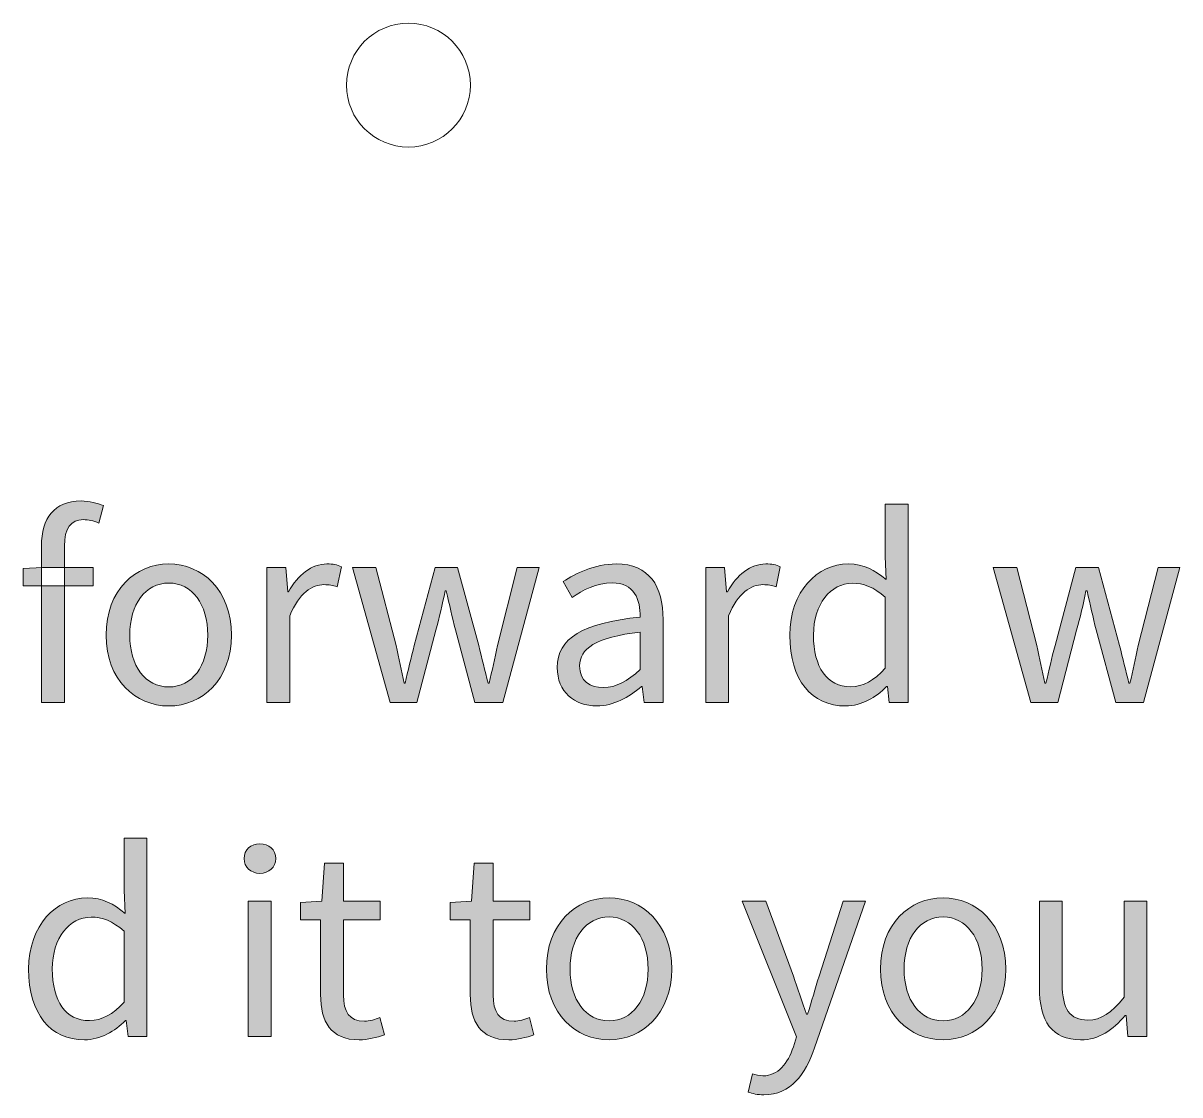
# Model space of a CAD drawing. Header units: millimetres. Extents: x -142 to 140, y -60 to 98.
# Drawn here: x 27.69 to 48.23, y 58.41 to 77.43 of the extents above; entities that cross this region are included whole.
import ezdxf

# ---------------------------------------------------------------- set-up
doc = ezdxf.new("R2010")
doc.units = ezdxf.units.MM
doc.header["$MEASUREMENT"] = 0
doc.layers.add('カット1(R255G0B0)', color=7, linetype='Continuous', lineweight=0)

# ---------------------------------------------------------------- blocks, each defined once
blk = doc.blocks.new('Block_11')
at = {"layer": 'カット1(R255G0B0)', "true_color": 0x000000, "transparency": 33554687}
h = blk.add_hatch(color=18, dxfattribs=at)
h.dxf.hatch_style = 2
edge = h.paths.add_edge_path()
edge.add_spline(control_points=[(28.014, 68.153), (28.014, 68.641), (28.236, 68.951), (28.717, 68.951), (28.863, 68.951), (29.007, 68.914), (29.116, 68.868), (29.116, 68.868), (29.03, 68.558), (29.03, 68.558), (28.939, 68.6), (28.844, 68.62), (28.758, 68.62), (28.531, 68.62), (28.42, 68.462), (28.42, 68.151), (28.42, 68.151), (28.42, 65.371), (28.42, 65.371), (28.42, 65.371), (28.014, 65.371), (28.014, 65.371), (28.014, 65.371), (28.014, 68.153), (28.014, 68.153)], knot_values=[0, 0, 0, 0, 1, 1, 1, 2, 2, 2, 3, 3, 3, 4, 4, 4, 5, 5, 5, 6, 6, 6, 7, 7, 7, 8, 8, 8, 8], degree=3, periodic=0)
edge = h.paths.add_edge_path()
edge.add_spline(control_points=[(27.688, 67.75), (27.688, 67.75), (28.032, 67.773), (28.032, 67.773), (28.032, 67.773), (28.929, 67.773), (28.929, 67.773), (28.929, 67.773), (28.929, 67.442), (28.929, 67.442), (28.929, 67.442), (27.688, 67.442), (27.688, 67.442), (27.688, 67.442), (27.688, 67.75), (27.688, 67.75)], knot_values=[0, 0, 0, 0, 1, 1, 1, 2, 2, 2, 3, 3, 3, 4, 4, 4, 5, 5, 5, 5], degree=3, periodic=0)
h = blk.add_hatch(color=18, dxfattribs=at)
h.dxf.hatch_style = 2
edge = h.paths.add_edge_path()
edge.add_spline(control_points=[(42.998, 65.982), (42.998, 65.982), (42.998, 67.241), (42.998, 67.241), (42.793, 67.424), (42.608, 67.491), (42.412, 67.491), (42.028, 67.491), (41.723, 67.12), (41.723, 66.573), (41.723, 65.997), (41.961, 65.654), (42.382, 65.654), (42.604, 65.654), (42.797, 65.762), (42.998, 65.982)], knot_values=[0, 0, 0, 0, 1, 1, 1, 2, 2, 2, 3, 3, 3, 4, 4, 4, 5, 5, 5, 5], degree=3, periodic=0)
edge = h.paths.add_edge_path()
edge.add_spline(control_points=[(41.303, 66.569), (41.303, 67.349), (41.794, 67.833), (42.342, 67.833), (42.621, 67.833), (42.804, 67.728), (43.015, 67.555), (43.015, 67.555), (42.998, 67.967), (42.998, 67.967), (42.998, 67.967), (42.998, 68.892), (42.998, 68.892), (42.998, 68.892), (43.405, 68.892), (43.405, 68.892), (43.405, 68.892), (43.405, 65.371), (43.405, 65.371), (43.405, 65.371), (43.069, 65.371), (43.069, 65.371), (43.069, 65.371), (43.034, 65.655), (43.034, 65.655), (43.034, 65.655), (43.021, 65.655), (43.021, 65.655), (42.834, 65.468), (42.578, 65.312), (42.292, 65.312), (41.692, 65.312), (41.303, 65.769), (41.303, 66.569)], knot_values=[0, 0, 0, 0, 1, 1, 1, 2, 2, 2, 3, 3, 3, 4, 4, 4, 5, 5, 5, 6, 6, 6, 7, 7, 7, 8, 8, 8, 9, 9, 9, 10, 10, 10, 11, 11, 11, 11], degree=3, periodic=0)
h = blk.add_hatch(color=18, dxfattribs=at)
h.dxf.hatch_style = 2
edge = h.paths.add_edge_path()
edge.add_spline(control_points=[(30.967, 66.569), (30.967, 67.12), (30.687, 67.494), (30.274, 67.494), (29.861, 67.494), (29.581, 67.12), (29.581, 66.569), (29.581, 66.019), (29.861, 65.65), (30.274, 65.65), (30.687, 65.65), (30.967, 66.019), (30.967, 66.569)], knot_values=[0, 0, 0, 0, 1, 1, 1, 2, 2, 2, 3, 3, 3, 4, 4, 4, 4], degree=3, periodic=0)
edge = h.paths.add_edge_path()
edge.add_spline(control_points=[(29.161, 66.569), (29.161, 67.371), (29.685, 67.833), (30.274, 67.833), (30.863, 67.833), (31.387, 67.371), (31.387, 66.569), (31.387, 65.774), (30.863, 65.312), (30.274, 65.312), (29.685, 65.312), (29.161, 65.774), (29.161, 66.569)], knot_values=[0, 0, 0, 0, 1, 1, 1, 2, 2, 2, 3, 3, 3, 4, 4, 4, 4], degree=3, periodic=0)
h = blk.add_hatch(color=18, dxfattribs=at)
h.dxf.hatch_style = 2
edge = h.paths.add_edge_path()
edge.add_spline(control_points=[(32.016, 67.773), (32.016, 67.773), (32.352, 67.773), (32.352, 67.773), (32.352, 67.773), (32.386, 67.336), (32.386, 67.336), (32.386, 67.336), (32.4, 67.336), (32.4, 67.336), (32.567, 67.641), (32.813, 67.833), (33.083, 67.833), (33.189, 67.833), (33.264, 67.819), (33.339, 67.783), (33.339, 67.783), (33.263, 67.427), (33.263, 67.427), (33.181, 67.453), (33.127, 67.466), (33.03, 67.466), (32.827, 67.466), (32.585, 67.32), (32.423, 66.914), (32.423, 66.914), (32.423, 65.371), (32.423, 65.371), (32.423, 65.371), (32.016, 65.371), (32.016, 65.371), (32.016, 65.371), (32.016, 67.773), (32.016, 67.773)], knot_values=[0, 0, 0, 0, 1, 1, 1, 2, 2, 2, 3, 3, 3, 4, 4, 4, 5, 5, 5, 6, 6, 6, 7, 7, 7, 8, 8, 8, 9, 9, 9, 10, 10, 10, 11, 11, 11, 11], degree=3, periodic=0)
h = blk.add_hatch(color=18, dxfattribs=at)
h.dxf.hatch_style = 2
edge = h.paths.add_edge_path()
edge.add_spline(control_points=[(38.647, 65.957), (38.647, 65.957), (38.647, 66.625), (38.647, 66.625), (37.842, 66.528), (37.57, 66.33), (37.57, 66.024), (37.57, 65.751), (37.755, 65.639), (37.991, 65.639), (38.223, 65.639), (38.414, 65.752), (38.647, 65.957)], knot_values=[0, 0, 0, 0, 1, 1, 1, 2, 2, 2, 3, 3, 3, 4, 4, 4, 4], degree=3, periodic=0)
edge = h.paths.add_edge_path()
edge.add_spline(control_points=[(37.172, 65.995), (37.172, 66.518), (37.623, 66.78), (38.647, 66.891), (38.646, 67.2), (38.544, 67.498), (38.151, 67.498), (37.873, 67.498), (37.623, 67.366), (37.435, 67.24), (37.435, 67.24), (37.276, 67.519), (37.276, 67.519), (37.497, 67.664), (37.834, 67.833), (38.219, 67.833), (38.805, 67.833), (39.053, 67.443), (39.053, 66.845), (39.053, 66.845), (39.053, 65.371), (39.053, 65.371), (39.053, 65.371), (38.718, 65.371), (38.718, 65.371), (38.718, 65.371), (38.683, 65.659), (38.683, 65.659), (38.683, 65.659), (38.67, 65.659), (38.67, 65.659), (38.441, 65.468), (38.174, 65.312), (37.876, 65.312), (37.474, 65.312), (37.172, 65.562), (37.172, 65.995)], knot_values=[0, 0, 0, 0, 1, 1, 1, 2, 2, 2, 3, 3, 3, 4, 4, 4, 5, 5, 5, 6, 6, 6, 7, 7, 7, 8, 8, 8, 9, 9, 9, 10, 10, 10, 11, 11, 11, 12, 12, 12, 12], degree=3, periodic=0)
h = blk.add_hatch(color=18, dxfattribs=at)
h.dxf.hatch_style = 2
edge = h.paths.add_edge_path()
edge.add_spline(control_points=[(39.81, 67.773), (39.81, 67.773), (40.145, 67.773), (40.145, 67.773), (40.145, 67.773), (40.18, 67.336), (40.18, 67.336), (40.18, 67.336), (40.193, 67.336), (40.193, 67.336), (40.36, 67.641), (40.606, 67.833), (40.876, 67.833), (40.983, 67.833), (41.057, 67.819), (41.133, 67.783), (41.133, 67.783), (41.057, 67.427), (41.057, 67.427), (40.974, 67.453), (40.92, 67.466), (40.824, 67.466), (40.621, 67.466), (40.378, 67.32), (40.216, 66.914), (40.216, 66.914), (40.216, 65.371), (40.216, 65.371), (40.216, 65.371), (39.81, 65.371), (39.81, 65.371), (39.81, 65.371), (39.81, 67.773), (39.81, 67.773)], knot_values=[0, 0, 0, 0, 1, 1, 1, 2, 2, 2, 3, 3, 3, 4, 4, 4, 5, 5, 5, 6, 6, 6, 7, 7, 7, 8, 8, 8, 9, 9, 9, 10, 10, 10, 11, 11, 11, 11], degree=3, periodic=0)
h = blk.add_hatch(color=18, dxfattribs=at)
h.dxf.hatch_style = 2
edge = h.paths.add_edge_path()
edge.add_spline(control_points=[(33.537, 67.773), (33.537, 67.773), (33.952, 67.773), (33.952, 67.773), (33.952, 67.773), (34.309, 66.386), (34.309, 66.386), (34.361, 66.158), (34.406, 65.942), (34.451, 65.716), (34.451, 65.716), (34.471, 65.716), (34.471, 65.716), (34.523, 65.942), (34.575, 66.161), (34.634, 66.386), (34.634, 66.386), (35.005, 67.773), (35.005, 67.773), (35.005, 67.773), (35.402, 67.773), (35.402, 67.773), (35.402, 67.773), (35.777, 66.386), (35.777, 66.386), (35.836, 66.158), (35.888, 65.942), (35.944, 65.716), (35.944, 65.716), (35.964, 65.716), (35.964, 65.716), (36.016, 65.942), (36.06, 66.158), (36.112, 66.386), (36.112, 66.386), (36.462, 67.773), (36.462, 67.773), (36.462, 67.773), (36.85, 67.773), (36.85, 67.773), (36.85, 67.773), (36.205, 65.371), (36.205, 65.371), (36.205, 65.371), (35.71, 65.371), (35.71, 65.371), (35.71, 65.371), (35.364, 66.662), (35.364, 66.662), (35.306, 66.89), (35.26, 67.11), (35.201, 67.354), (35.201, 67.354), (35.182, 67.354), (35.182, 67.354), (35.13, 67.11), (35.081, 66.883), (35.017, 66.656), (35.017, 66.656), (34.68, 65.371), (34.68, 65.371), (34.68, 65.371), (34.205, 65.371), (34.205, 65.371), (34.205, 65.371), (33.537, 67.773), (33.537, 67.773)], knot_values=[0, 0, 0, 0, 1, 1, 1, 2, 2, 2, 3, 3, 3, 4, 4, 4, 5, 5, 5, 6, 6, 6, 7, 7, 7, 8, 8, 8, 9, 9, 9, 10, 10, 10, 11, 11, 11, 12, 12, 12, 13, 13, 13, 14, 14, 14, 15, 15, 15, 16, 16, 16, 17, 17, 17, 18, 18, 18, 19, 19, 19, 20, 20, 20, 21, 21, 21, 22, 22, 22, 22], degree=3, periodic=0)
h = blk.add_hatch(color=18, dxfattribs=at)
h.dxf.hatch_style = 2
edge = h.paths.add_edge_path()
edge.add_spline(control_points=[(44.916, 67.773), (44.916, 67.773), (45.331, 67.773), (45.331, 67.773), (45.331, 67.773), (45.688, 66.386), (45.688, 66.386), (45.74, 66.158), (45.785, 65.942), (45.83, 65.716), (45.83, 65.716), (45.85, 65.716), (45.85, 65.716), (45.902, 65.942), (45.954, 66.161), (46.013, 66.386), (46.013, 66.386), (46.384, 67.773), (46.384, 67.773), (46.384, 67.773), (46.781, 67.773), (46.781, 67.773), (46.781, 67.773), (47.156, 66.386), (47.156, 66.386), (47.215, 66.158), (47.267, 65.942), (47.323, 65.716), (47.323, 65.716), (47.343, 65.716), (47.343, 65.716), (47.395, 65.942), (47.439, 66.158), (47.491, 66.386), (47.491, 66.386), (47.842, 67.773), (47.842, 67.773), (47.842, 67.773), (48.229, 67.773), (48.229, 67.773), (48.229, 67.773), (47.584, 65.371), (47.584, 65.371), (47.584, 65.371), (47.089, 65.371), (47.089, 65.371), (47.089, 65.371), (46.743, 66.662), (46.743, 66.662), (46.684, 66.89), (46.639, 67.11), (46.58, 67.354), (46.58, 67.354), (46.561, 67.354), (46.561, 67.354), (46.509, 67.11), (46.46, 66.883), (46.396, 66.656), (46.396, 66.656), (46.059, 65.371), (46.059, 65.371), (46.059, 65.371), (45.584, 65.371), (45.584, 65.371), (45.584, 65.371), (44.916, 67.773), (44.916, 67.773)], knot_values=[0, 0, 0, 0, 1, 1, 1, 2, 2, 2, 3, 3, 3, 4, 4, 4, 5, 5, 5, 6, 6, 6, 7, 7, 7, 8, 8, 8, 9, 9, 9, 10, 10, 10, 11, 11, 11, 12, 12, 12, 13, 13, 13, 14, 14, 14, 15, 15, 15, 16, 16, 16, 17, 17, 17, 18, 18, 18, 19, 19, 19, 20, 20, 20, 21, 21, 21, 22, 22, 22, 22], degree=3, periodic=0)
h = blk.add_hatch(color=18, dxfattribs=at)
h.dxf.hatch_style = 2
edge = h.paths.add_edge_path()
edge.add_spline(control_points=[(29.481, 60.055), (29.481, 60.055), (29.481, 61.314), (29.481, 61.314), (29.276, 61.497), (29.091, 61.564), (28.895, 61.564), (28.511, 61.564), (28.205, 61.194), (28.205, 60.646), (28.205, 60.07), (28.444, 59.728), (28.865, 59.728), (29.087, 59.728), (29.279, 59.836), (29.481, 60.055)], knot_values=[0, 0, 0, 0, 1, 1, 1, 2, 2, 2, 3, 3, 3, 4, 4, 4, 5, 5, 5, 5], degree=3, periodic=0)
edge = h.paths.add_edge_path()
edge.add_spline(control_points=[(27.785, 60.643), (27.785, 61.422), (28.277, 61.906), (28.825, 61.906), (29.104, 61.906), (29.287, 61.801), (29.498, 61.628), (29.498, 61.628), (29.481, 62.04), (29.481, 62.04), (29.481, 62.04), (29.481, 62.965), (29.481, 62.965), (29.481, 62.965), (29.887, 62.965), (29.887, 62.965), (29.887, 62.965), (29.887, 59.445), (29.887, 59.445), (29.887, 59.445), (29.551, 59.445), (29.551, 59.445), (29.551, 59.445), (29.517, 59.728), (29.517, 59.728), (29.517, 59.728), (29.504, 59.728), (29.504, 59.728), (29.317, 59.542), (29.061, 59.386), (28.775, 59.386), (28.175, 59.386), (27.785, 59.842), (27.785, 60.643)], knot_values=[0, 0, 0, 0, 1, 1, 1, 2, 2, 2, 3, 3, 3, 4, 4, 4, 5, 5, 5, 6, 6, 6, 7, 7, 7, 8, 8, 8, 9, 9, 9, 10, 10, 10, 11, 11, 11, 11], degree=3, periodic=0)
h = blk.add_hatch(color=18, dxfattribs=at)
h.dxf.hatch_style = 2
edge = h.paths.add_edge_path()
edge.add_spline(control_points=[(31.685, 61.847), (31.685, 61.847), (32.092, 61.847), (32.092, 61.847), (32.092, 61.847), (32.092, 59.445), (32.092, 59.445), (32.092, 59.445), (31.685, 59.445), (31.685, 59.445), (31.685, 59.445), (31.685, 61.847), (31.685, 61.847)], knot_values=[0, 0, 0, 0, 1, 1, 1, 2, 2, 2, 3, 3, 3, 4, 4, 4, 4], degree=3, periodic=0)
edge = h.paths.add_edge_path()
edge.add_spline(control_points=[(31.611, 62.603), (31.611, 62.763), (31.734, 62.866), (31.892, 62.866), (32.05, 62.866), (32.173, 62.763), (32.173, 62.603), (32.173, 62.45), (32.05, 62.341), (31.892, 62.341), (31.734, 62.341), (31.611, 62.45), (31.611, 62.603)], knot_values=[0, 0, 0, 0, 1, 1, 1, 2, 2, 2, 3, 3, 3, 4, 4, 4, 4], degree=3, periodic=0)
h = blk.add_hatch(color=18, dxfattribs=at)
h.dxf.hatch_style = 2
edge = h.paths.add_edge_path()
edge.add_spline(control_points=[(32.971, 60.188), (32.971, 60.188), (32.971, 61.516), (32.971, 61.516), (32.971, 61.516), (32.614, 61.516), (32.614, 61.516), (32.614, 61.516), (32.614, 61.824), (32.614, 61.824), (32.614, 61.824), (32.99, 61.847), (32.99, 61.847), (32.99, 61.847), (33.039, 62.521), (33.039, 62.521), (33.039, 62.521), (33.378, 62.521), (33.378, 62.521), (33.378, 62.521), (33.378, 61.847), (33.378, 61.847), (33.378, 61.847), (34.029, 61.847), (34.029, 61.847), (34.029, 61.847), (34.029, 61.516), (34.029, 61.516), (34.029, 61.516), (33.378, 61.516), (33.378, 61.516), (33.378, 61.516), (33.378, 60.18), (33.378, 60.18), (33.378, 59.887), (33.473, 59.717), (33.749, 59.717), (33.835, 59.717), (33.945, 59.749), (34.023, 59.781), (34.023, 59.781), (34.102, 59.474), (34.102, 59.474), (33.967, 59.429), (33.806, 59.386), (33.656, 59.386), (33.145, 59.386), (32.971, 59.709), (32.971, 60.188)], knot_values=[0, 0, 0, 0, 1, 1, 1, 2, 2, 2, 3, 3, 3, 4, 4, 4, 5, 5, 5, 6, 6, 6, 7, 7, 7, 8, 8, 8, 9, 9, 9, 10, 10, 10, 11, 11, 11, 12, 12, 12, 13, 13, 13, 14, 14, 14, 15, 15, 15, 16, 16, 16, 16], degree=3, periodic=0)
h = blk.add_hatch(color=18, dxfattribs=at)
h.dxf.hatch_style = 2
edge = h.paths.add_edge_path()
edge.add_spline(control_points=[(35.628, 60.188), (35.628, 60.188), (35.628, 61.516), (35.628, 61.516), (35.628, 61.516), (35.271, 61.516), (35.271, 61.516), (35.271, 61.516), (35.271, 61.824), (35.271, 61.824), (35.271, 61.824), (35.647, 61.847), (35.647, 61.847), (35.647, 61.847), (35.696, 62.521), (35.696, 62.521), (35.696, 62.521), (36.035, 62.521), (36.035, 62.521), (36.035, 62.521), (36.035, 61.847), (36.035, 61.847), (36.035, 61.847), (36.686, 61.847), (36.686, 61.847), (36.686, 61.847), (36.686, 61.516), (36.686, 61.516), (36.686, 61.516), (36.035, 61.516), (36.035, 61.516), (36.035, 61.516), (36.035, 60.18), (36.035, 60.18), (36.035, 59.887), (36.13, 59.717), (36.406, 59.717), (36.492, 59.717), (36.602, 59.749), (36.68, 59.781), (36.68, 59.781), (36.759, 59.474), (36.759, 59.474), (36.624, 59.429), (36.463, 59.386), (36.313, 59.386), (35.802, 59.386), (35.628, 59.709), (35.628, 60.188)], knot_values=[0, 0, 0, 0, 1, 1, 1, 2, 2, 2, 3, 3, 3, 4, 4, 4, 5, 5, 5, 6, 6, 6, 7, 7, 7, 8, 8, 8, 9, 9, 9, 10, 10, 10, 11, 11, 11, 12, 12, 12, 13, 13, 13, 14, 14, 14, 15, 15, 15, 16, 16, 16, 16], degree=3, periodic=0)
h = blk.add_hatch(color=18, dxfattribs=at)
h.dxf.hatch_style = 2
edge = h.paths.add_edge_path()
edge.add_spline(control_points=[(38.785, 60.643), (38.785, 61.193), (38.505, 61.568), (38.092, 61.568), (37.679, 61.568), (37.399, 61.193), (37.399, 60.643), (37.399, 60.092), (37.679, 59.724), (38.092, 59.724), (38.505, 59.724), (38.785, 60.092), (38.785, 60.643)], knot_values=[0, 0, 0, 0, 1, 1, 1, 2, 2, 2, 3, 3, 3, 4, 4, 4, 4], degree=3, periodic=0)
edge = h.paths.add_edge_path()
edge.add_spline(control_points=[(36.979, 60.643), (36.979, 61.444), (37.503, 61.906), (38.092, 61.906), (38.681, 61.906), (39.205, 61.444), (39.205, 60.643), (39.205, 59.848), (38.681, 59.386), (38.092, 59.386), (37.503, 59.386), (36.979, 59.848), (36.979, 60.643)], knot_values=[0, 0, 0, 0, 1, 1, 1, 2, 2, 2, 3, 3, 3, 4, 4, 4, 4], degree=3, periodic=0)
h = blk.add_hatch(color=18, dxfattribs=at)
h.dxf.hatch_style = 2
edge = h.paths.add_edge_path()
edge.add_spline(control_points=[(40.561, 58.459), (40.561, 58.459), (40.641, 58.783), (40.641, 58.783), (40.688, 58.767), (40.762, 58.747), (40.824, 58.747), (41.095, 58.747), (41.266, 58.965), (41.366, 59.263), (41.366, 59.263), (41.42, 59.44), (41.42, 59.44), (41.42, 59.44), (40.456, 61.847), (40.456, 61.847), (40.456, 61.847), (40.875, 61.847), (40.875, 61.847), (40.875, 61.847), (41.365, 60.517), (41.365, 60.517), (41.441, 60.308), (41.521, 60.062), (41.6, 59.84), (41.6, 59.84), (41.619, 59.84), (41.619, 59.84), (41.687, 60.059), (41.756, 60.305), (41.821, 60.517), (41.821, 60.517), (42.249, 61.847), (42.249, 61.847), (42.249, 61.847), (42.648, 61.847), (42.648, 61.847), (42.648, 61.847), (41.742, 59.247), (41.742, 59.247), (41.573, 58.77), (41.325, 58.41), (40.843, 58.41), (40.731, 58.41), (40.639, 58.43), (40.561, 58.459)], knot_values=[0, 0, 0, 0, 1, 1, 1, 2, 2, 2, 3, 3, 3, 4, 4, 4, 5, 5, 5, 6, 6, 6, 7, 7, 7, 8, 8, 8, 9, 9, 9, 10, 10, 10, 11, 11, 11, 12, 12, 12, 13, 13, 13, 14, 14, 14, 15, 15, 15, 15], degree=3, periodic=0)
h = blk.add_hatch(color=18, dxfattribs=at)
h.dxf.hatch_style = 2
edge = h.paths.add_edge_path()
edge.add_spline(control_points=[(44.717, 60.643), (44.717, 61.193), (44.437, 61.568), (44.024, 61.568), (43.611, 61.568), (43.331, 61.193), (43.331, 60.643), (43.331, 60.092), (43.611, 59.724), (44.024, 59.724), (44.437, 59.724), (44.717, 60.092), (44.717, 60.643)], knot_values=[0, 0, 0, 0, 1, 1, 1, 2, 2, 2, 3, 3, 3, 4, 4, 4, 4], degree=3, periodic=0)
edge = h.paths.add_edge_path()
edge.add_spline(control_points=[(42.911, 60.643), (42.911, 61.444), (43.435, 61.906), (44.024, 61.906), (44.613, 61.906), (45.137, 61.444), (45.137, 60.643), (45.137, 59.848), (44.613, 59.386), (44.024, 59.386), (43.435, 59.386), (42.911, 59.848), (42.911, 60.643)], knot_values=[0, 0, 0, 0, 1, 1, 1, 2, 2, 2, 3, 3, 3, 4, 4, 4, 4], degree=3, periodic=0)
h = blk.add_hatch(color=18, dxfattribs=at)
h.dxf.hatch_style = 2
edge = h.paths.add_edge_path()
edge.add_spline(control_points=[(45.734, 60.325), (45.734, 60.325), (45.734, 61.847), (45.734, 61.847), (45.734, 61.847), (46.14, 61.847), (46.14, 61.847), (46.14, 61.847), (46.14, 60.377), (46.14, 60.377), (46.14, 59.93), (46.276, 59.738), (46.593, 59.738), (46.839, 59.738), (47.009, 59.86), (47.237, 60.143), (47.237, 60.143), (47.237, 61.847), (47.237, 61.847), (47.237, 61.847), (47.643, 61.847), (47.643, 61.847), (47.643, 61.847), (47.643, 59.445), (47.643, 59.445), (47.643, 59.445), (47.307, 59.445), (47.307, 59.445), (47.307, 59.445), (47.273, 59.821), (47.273, 59.821), (47.273, 59.821), (47.259, 59.821), (47.259, 59.821), (47.037, 59.559), (46.797, 59.386), (46.467, 59.386), (45.961, 59.386), (45.734, 59.712), (45.734, 60.325)], knot_values=[0, 0, 0, 0, 1, 1, 1, 2, 2, 2, 3, 3, 3, 4, 4, 4, 5, 5, 5, 6, 6, 6, 7, 7, 7, 8, 8, 8, 9, 9, 9, 10, 10, 10, 11, 11, 11, 12, 12, 12, 13, 13, 13, 13], degree=3, periodic=0)
at = {"layer": 'カット1(R255G0B0)'}
for points, knots in [([(28.014, 68.153), (28.014, 68.641), (28.236, 68.951), (28.717, 68.951), (28.863, 68.951), (29.007, 68.914), (29.116, 68.868), (29.116, 68.868), (29.03, 68.558), (29.03, 68.558), (28.939, 68.6), (28.844, 68.62), (28.758, 68.62), (28.531, 68.62), (28.42, 68.462), (28.42, 68.151), (28.42, 68.151), (28.42, 65.371), (28.42, 65.371), (28.42, 65.371), (28.014, 65.371), (28.014, 65.371), (28.014, 65.371), (28.014, 68.153), (28.014, 68.153)], [0, 0, 0, 0, 1, 1, 1, 2, 2, 2, 3, 3, 3, 4, 4, 4, 5, 5, 5, 6, 6, 6, 7, 7, 7, 8, 8, 8, 8]), ([(41.303, 66.569), (41.303, 67.349), (41.794, 67.833), (42.342, 67.833), (42.621, 67.833), (42.804, 67.728), (43.015, 67.555), (43.015, 67.555), (42.998, 67.967), (42.998, 67.967), (42.998, 67.967), (42.998, 68.892), (42.998, 68.892), (42.998, 68.892), (43.405, 68.892), (43.405, 68.892), (43.405, 68.892), (43.405, 65.371), (43.405, 65.371), (43.405, 65.371), (43.069, 65.371), (43.069, 65.371), (43.069, 65.371), (43.034, 65.655), (43.034, 65.655), (43.034, 65.655), (43.021, 65.655), (43.021, 65.655), (42.834, 65.468), (42.578, 65.312), (42.292, 65.312), (41.692, 65.312), (41.303, 65.769), (41.303, 66.569)], [0, 0, 0, 0, 1, 1, 1, 2, 2, 2, 3, 3, 3, 4, 4, 4, 5, 5, 5, 6, 6, 6, 7, 7, 7, 8, 8, 8, 9, 9, 9, 10, 10, 10, 11, 11, 11, 11]), ([(29.161, 66.569), (29.161, 67.371), (29.685, 67.833), (30.274, 67.833), (30.863, 67.833), (31.387, 67.371), (31.387, 66.569), (31.387, 65.774), (30.863, 65.312), (30.274, 65.312), (29.685, 65.312), (29.161, 65.774), (29.161, 66.569)], [0, 0, 0, 0, 1, 1, 1, 2, 2, 2, 3, 3, 3, 4, 4, 4, 4]), ([(32.016, 67.773), (32.016, 67.773), (32.352, 67.773), (32.352, 67.773), (32.352, 67.773), (32.386, 67.336), (32.386, 67.336), (32.386, 67.336), (32.4, 67.336), (32.4, 67.336), (32.567, 67.641), (32.813, 67.833), (33.083, 67.833), (33.189, 67.833), (33.264, 67.819), (33.339, 67.783), (33.339, 67.783), (33.263, 67.427), (33.263, 67.427), (33.181, 67.453), (33.127, 67.466), (33.03, 67.466), (32.827, 67.466), (32.585, 67.32), (32.423, 66.914), (32.423, 66.914), (32.423, 65.371), (32.423, 65.371), (32.423, 65.371), (32.016, 65.371), (32.016, 65.371), (32.016, 65.371), (32.016, 67.773), (32.016, 67.773)], [0, 0, 0, 0, 1, 1, 1, 2, 2, 2, 3, 3, 3, 4, 4, 4, 5, 5, 5, 6, 6, 6, 7, 7, 7, 8, 8, 8, 9, 9, 9, 10, 10, 10, 11, 11, 11, 11]), ([(37.172, 65.995), (37.172, 66.518), (37.623, 66.78), (38.647, 66.891), (38.646, 67.2), (38.544, 67.498), (38.151, 67.498), (37.873, 67.498), (37.623, 67.366), (37.435, 67.24), (37.435, 67.24), (37.276, 67.519), (37.276, 67.519), (37.497, 67.664), (37.834, 67.833), (38.219, 67.833), (38.805, 67.833), (39.053, 67.443), (39.053, 66.845), (39.053, 66.845), (39.053, 65.371), (39.053, 65.371), (39.053, 65.371), (38.718, 65.371), (38.718, 65.371), (38.718, 65.371), (38.683, 65.659), (38.683, 65.659), (38.683, 65.659), (38.67, 65.659), (38.67, 65.659), (38.441, 65.468), (38.174, 65.312), (37.876, 65.312), (37.474, 65.312), (37.172, 65.562), (37.172, 65.995)], [0, 0, 0, 0, 1, 1, 1, 2, 2, 2, 3, 3, 3, 4, 4, 4, 5, 5, 5, 6, 6, 6, 7, 7, 7, 8, 8, 8, 9, 9, 9, 10, 10, 10, 11, 11, 11, 12, 12, 12, 12]), ([(39.81, 67.773), (39.81, 67.773), (40.145, 67.773), (40.145, 67.773), (40.145, 67.773), (40.18, 67.336), (40.18, 67.336), (40.18, 67.336), (40.193, 67.336), (40.193, 67.336), (40.36, 67.641), (40.606, 67.833), (40.876, 67.833), (40.983, 67.833), (41.057, 67.819), (41.133, 67.783), (41.133, 67.783), (41.057, 67.427), (41.057, 67.427), (40.974, 67.453), (40.92, 67.466), (40.824, 67.466), (40.621, 67.466), (40.378, 67.32), (40.216, 66.914), (40.216, 66.914), (40.216, 65.371), (40.216, 65.371), (40.216, 65.371), (39.81, 65.371), (39.81, 65.371), (39.81, 65.371), (39.81, 67.773), (39.81, 67.773)], [0, 0, 0, 0, 1, 1, 1, 2, 2, 2, 3, 3, 3, 4, 4, 4, 5, 5, 5, 6, 6, 6, 7, 7, 7, 8, 8, 8, 9, 9, 9, 10, 10, 10, 11, 11, 11, 11]), ([(27.688, 67.75), (27.688, 67.75), (28.032, 67.773), (28.032, 67.773), (28.032, 67.773), (28.929, 67.773), (28.929, 67.773), (28.929, 67.773), (28.929, 67.442), (28.929, 67.442), (28.929, 67.442), (27.688, 67.442), (27.688, 67.442), (27.688, 67.442), (27.688, 67.75), (27.688, 67.75)], [0, 0, 0, 0, 1, 1, 1, 2, 2, 2, 3, 3, 3, 4, 4, 4, 5, 5, 5, 5]), ([(33.537, 67.773), (33.537, 67.773), (33.952, 67.773), (33.952, 67.773), (33.952, 67.773), (34.309, 66.386), (34.309, 66.386), (34.361, 66.158), (34.406, 65.942), (34.451, 65.716), (34.451, 65.716), (34.471, 65.716), (34.471, 65.716), (34.523, 65.942), (34.575, 66.161), (34.634, 66.386), (34.634, 66.386), (35.005, 67.773), (35.005, 67.773), (35.005, 67.773), (35.402, 67.773), (35.402, 67.773), (35.402, 67.773), (35.777, 66.386), (35.777, 66.386), (35.836, 66.158), (35.888, 65.942), (35.944, 65.716), (35.944, 65.716), (35.964, 65.716), (35.964, 65.716), (36.016, 65.942), (36.06, 66.158), (36.112, 66.386), (36.112, 66.386), (36.462, 67.773), (36.462, 67.773), (36.462, 67.773), (36.85, 67.773), (36.85, 67.773), (36.85, 67.773), (36.205, 65.371), (36.205, 65.371), (36.205, 65.371), (35.71, 65.371), (35.71, 65.371), (35.71, 65.371), (35.364, 66.662), (35.364, 66.662), (35.306, 66.89), (35.26, 67.11), (35.201, 67.354), (35.201, 67.354), (35.182, 67.354), (35.182, 67.354), (35.13, 67.11), (35.081, 66.883), (35.017, 66.656), (35.017, 66.656), (34.68, 65.371), (34.68, 65.371), (34.68, 65.371), (34.205, 65.371), (34.205, 65.371), (34.205, 65.371), (33.537, 67.773), (33.537, 67.773)], [0, 0, 0, 0, 1, 1, 1, 2, 2, 2, 3, 3, 3, 4, 4, 4, 5, 5, 5, 6, 6, 6, 7, 7, 7, 8, 8, 8, 9, 9, 9, 10, 10, 10, 11, 11, 11, 12, 12, 12, 13, 13, 13, 14, 14, 14, 15, 15, 15, 16, 16, 16, 17, 17, 17, 18, 18, 18, 19, 19, 19, 20, 20, 20, 21, 21, 21, 22, 22, 22, 22]), ([(44.916, 67.773), (44.916, 67.773), (45.331, 67.773), (45.331, 67.773), (45.331, 67.773), (45.688, 66.386), (45.688, 66.386), (45.74, 66.158), (45.785, 65.942), (45.83, 65.716), (45.83, 65.716), (45.85, 65.716), (45.85, 65.716), (45.902, 65.942), (45.954, 66.161), (46.013, 66.386), (46.013, 66.386), (46.384, 67.773), (46.384, 67.773), (46.384, 67.773), (46.781, 67.773), (46.781, 67.773), (46.781, 67.773), (47.156, 66.386), (47.156, 66.386), (47.215, 66.158), (47.267, 65.942), (47.323, 65.716), (47.323, 65.716), (47.343, 65.716), (47.343, 65.716), (47.395, 65.942), (47.439, 66.158), (47.491, 66.386), (47.491, 66.386), (47.842, 67.773), (47.842, 67.773), (47.842, 67.773), (48.229, 67.773), (48.229, 67.773), (48.229, 67.773), (47.584, 65.371), (47.584, 65.371), (47.584, 65.371), (47.089, 65.371), (47.089, 65.371), (47.089, 65.371), (46.743, 66.662), (46.743, 66.662), (46.684, 66.89), (46.639, 67.11), (46.58, 67.354), (46.58, 67.354), (46.561, 67.354), (46.561, 67.354), (46.509, 67.11), (46.46, 66.883), (46.396, 66.656), (46.396, 66.656), (46.059, 65.371), (46.059, 65.371), (46.059, 65.371), (45.584, 65.371), (45.584, 65.371), (45.584, 65.371), (44.916, 67.773), (44.916, 67.773)], [0, 0, 0, 0, 1, 1, 1, 2, 2, 2, 3, 3, 3, 4, 4, 4, 5, 5, 5, 6, 6, 6, 7, 7, 7, 8, 8, 8, 9, 9, 9, 10, 10, 10, 11, 11, 11, 12, 12, 12, 13, 13, 13, 14, 14, 14, 15, 15, 15, 16, 16, 16, 17, 17, 17, 18, 18, 18, 19, 19, 19, 20, 20, 20, 21, 21, 21, 22, 22, 22, 22]), ([(30.967, 66.569), (30.967, 67.12), (30.687, 67.494), (30.274, 67.494), (29.861, 67.494), (29.581, 67.12), (29.581, 66.569), (29.581, 66.019), (29.861, 65.65), (30.274, 65.65), (30.687, 65.65), (30.967, 66.019), (30.967, 66.569)], [0, 0, 0, 0, 1, 1, 1, 2, 2, 2, 3, 3, 3, 4, 4, 4, 4]), ([(42.998, 65.982), (42.998, 65.982), (42.998, 67.241), (42.998, 67.241), (42.793, 67.424), (42.608, 67.491), (42.412, 67.491), (42.028, 67.491), (41.723, 67.12), (41.723, 66.573), (41.723, 65.997), (41.961, 65.654), (42.382, 65.654), (42.604, 65.654), (42.797, 65.762), (42.998, 65.982)], [0, 0, 0, 0, 1, 1, 1, 2, 2, 2, 3, 3, 3, 4, 4, 4, 5, 5, 5, 5]), ([(38.647, 65.957), (38.647, 65.957), (38.647, 66.625), (38.647, 66.625), (37.842, 66.528), (37.57, 66.33), (37.57, 66.024), (37.57, 65.751), (37.755, 65.639), (37.991, 65.639), (38.223, 65.639), (38.414, 65.752), (38.647, 65.957)], [0, 0, 0, 0, 1, 1, 1, 2, 2, 2, 3, 3, 3, 4, 4, 4, 4]), ([(27.785, 60.643), (27.785, 61.422), (28.277, 61.906), (28.825, 61.906), (29.104, 61.906), (29.287, 61.801), (29.498, 61.628), (29.498, 61.628), (29.481, 62.04), (29.481, 62.04), (29.481, 62.04), (29.481, 62.965), (29.481, 62.965), (29.481, 62.965), (29.887, 62.965), (29.887, 62.965), (29.887, 62.965), (29.887, 59.445), (29.887, 59.445), (29.887, 59.445), (29.551, 59.445), (29.551, 59.445), (29.551, 59.445), (29.517, 59.728), (29.517, 59.728), (29.517, 59.728), (29.504, 59.728), (29.504, 59.728), (29.317, 59.542), (29.061, 59.386), (28.775, 59.386), (28.175, 59.386), (27.785, 59.842), (27.785, 60.643)], [0, 0, 0, 0, 1, 1, 1, 2, 2, 2, 3, 3, 3, 4, 4, 4, 5, 5, 5, 6, 6, 6, 7, 7, 7, 8, 8, 8, 9, 9, 9, 10, 10, 10, 11, 11, 11, 11]), ([(31.611, 62.603), (31.611, 62.763), (31.734, 62.866), (31.892, 62.866), (32.05, 62.866), (32.173, 62.763), (32.173, 62.603), (32.173, 62.45), (32.05, 62.341), (31.892, 62.341), (31.734, 62.341), (31.611, 62.45), (31.611, 62.603)], [0, 0, 0, 0, 1, 1, 1, 2, 2, 2, 3, 3, 3, 4, 4, 4, 4]), ([(32.971, 60.188), (32.971, 60.188), (32.971, 61.516), (32.971, 61.516), (32.971, 61.516), (32.614, 61.516), (32.614, 61.516), (32.614, 61.516), (32.614, 61.824), (32.614, 61.824), (32.614, 61.824), (32.99, 61.847), (32.99, 61.847), (32.99, 61.847), (33.039, 62.521), (33.039, 62.521), (33.039, 62.521), (33.378, 62.521), (33.378, 62.521), (33.378, 62.521), (33.378, 61.847), (33.378, 61.847), (33.378, 61.847), (34.029, 61.847), (34.029, 61.847), (34.029, 61.847), (34.029, 61.516), (34.029, 61.516), (34.029, 61.516), (33.378, 61.516), (33.378, 61.516), (33.378, 61.516), (33.378, 60.18), (33.378, 60.18), (33.378, 59.887), (33.473, 59.717), (33.749, 59.717), (33.835, 59.717), (33.945, 59.749), (34.023, 59.781), (34.023, 59.781), (34.102, 59.474), (34.102, 59.474), (33.967, 59.429), (33.806, 59.386), (33.656, 59.386), (33.145, 59.386), (32.971, 59.709), (32.971, 60.188)], [0, 0, 0, 0, 1, 1, 1, 2, 2, 2, 3, 3, 3, 4, 4, 4, 5, 5, 5, 6, 6, 6, 7, 7, 7, 8, 8, 8, 9, 9, 9, 10, 10, 10, 11, 11, 11, 12, 12, 12, 13, 13, 13, 14, 14, 14, 15, 15, 15, 16, 16, 16, 16]), ([(35.628, 60.188), (35.628, 60.188), (35.628, 61.516), (35.628, 61.516), (35.628, 61.516), (35.271, 61.516), (35.271, 61.516), (35.271, 61.516), (35.271, 61.824), (35.271, 61.824), (35.271, 61.824), (35.647, 61.847), (35.647, 61.847), (35.647, 61.847), (35.696, 62.521), (35.696, 62.521), (35.696, 62.521), (36.035, 62.521), (36.035, 62.521), (36.035, 62.521), (36.035, 61.847), (36.035, 61.847), (36.035, 61.847), (36.686, 61.847), (36.686, 61.847), (36.686, 61.847), (36.686, 61.516), (36.686, 61.516), (36.686, 61.516), (36.035, 61.516), (36.035, 61.516), (36.035, 61.516), (36.035, 60.18), (36.035, 60.18), (36.035, 59.887), (36.13, 59.717), (36.406, 59.717), (36.492, 59.717), (36.602, 59.749), (36.68, 59.781), (36.68, 59.781), (36.759, 59.474), (36.759, 59.474), (36.624, 59.429), (36.463, 59.386), (36.313, 59.386), (35.802, 59.386), (35.628, 59.709), (35.628, 60.188)], [0, 0, 0, 0, 1, 1, 1, 2, 2, 2, 3, 3, 3, 4, 4, 4, 5, 5, 5, 6, 6, 6, 7, 7, 7, 8, 8, 8, 9, 9, 9, 10, 10, 10, 11, 11, 11, 12, 12, 12, 13, 13, 13, 14, 14, 14, 15, 15, 15, 16, 16, 16, 16]), ([(31.685, 61.847), (31.685, 61.847), (32.092, 61.847), (32.092, 61.847), (32.092, 61.847), (32.092, 59.445), (32.092, 59.445), (32.092, 59.445), (31.685, 59.445), (31.685, 59.445), (31.685, 59.445), (31.685, 61.847), (31.685, 61.847)], [0, 0, 0, 0, 1, 1, 1, 2, 2, 2, 3, 3, 3, 4, 4, 4, 4]), ([(36.979, 60.643), (36.979, 61.444), (37.503, 61.906), (38.092, 61.906), (38.681, 61.906), (39.205, 61.444), (39.205, 60.643), (39.205, 59.848), (38.681, 59.386), (38.092, 59.386), (37.503, 59.386), (36.979, 59.848), (36.979, 60.643)], [0, 0, 0, 0, 1, 1, 1, 2, 2, 2, 3, 3, 3, 4, 4, 4, 4]), ([(40.561, 58.459), (40.561, 58.459), (40.641, 58.783), (40.641, 58.783), (40.688, 58.767), (40.762, 58.747), (40.824, 58.747), (41.095, 58.747), (41.266, 58.965), (41.366, 59.263), (41.366, 59.263), (41.42, 59.44), (41.42, 59.44), (41.42, 59.44), (40.456, 61.847), (40.456, 61.847), (40.456, 61.847), (40.875, 61.847), (40.875, 61.847), (40.875, 61.847), (41.365, 60.517), (41.365, 60.517), (41.441, 60.308), (41.521, 60.062), (41.6, 59.84), (41.6, 59.84), (41.619, 59.84), (41.619, 59.84), (41.687, 60.059), (41.756, 60.305), (41.821, 60.517), (41.821, 60.517), (42.249, 61.847), (42.249, 61.847), (42.249, 61.847), (42.648, 61.847), (42.648, 61.847), (42.648, 61.847), (41.742, 59.247), (41.742, 59.247), (41.573, 58.77), (41.325, 58.41), (40.843, 58.41), (40.731, 58.41), (40.639, 58.43), (40.561, 58.459)], [0, 0, 0, 0, 1, 1, 1, 2, 2, 2, 3, 3, 3, 4, 4, 4, 5, 5, 5, 6, 6, 6, 7, 7, 7, 8, 8, 8, 9, 9, 9, 10, 10, 10, 11, 11, 11, 12, 12, 12, 13, 13, 13, 14, 14, 14, 15, 15, 15, 15]), ([(42.911, 60.643), (42.911, 61.444), (43.435, 61.906), (44.024, 61.906), (44.613, 61.906), (45.137, 61.444), (45.137, 60.643), (45.137, 59.848), (44.613, 59.386), (44.024, 59.386), (43.435, 59.386), (42.911, 59.848), (42.911, 60.643)], [0, 0, 0, 0, 1, 1, 1, 2, 2, 2, 3, 3, 3, 4, 4, 4, 4]), ([(45.734, 60.325), (45.734, 60.325), (45.734, 61.847), (45.734, 61.847), (45.734, 61.847), (46.14, 61.847), (46.14, 61.847), (46.14, 61.847), (46.14, 60.377), (46.14, 60.377), (46.14, 59.93), (46.276, 59.738), (46.593, 59.738), (46.839, 59.738), (47.009, 59.86), (47.237, 60.143), (47.237, 60.143), (47.237, 61.847), (47.237, 61.847), (47.237, 61.847), (47.643, 61.847), (47.643, 61.847), (47.643, 61.847), (47.643, 59.445), (47.643, 59.445), (47.643, 59.445), (47.307, 59.445), (47.307, 59.445), (47.307, 59.445), (47.273, 59.821), (47.273, 59.821), (47.273, 59.821), (47.259, 59.821), (47.259, 59.821), (47.037, 59.559), (46.797, 59.386), (46.467, 59.386), (45.961, 59.386), (45.734, 59.712), (45.734, 60.325)], [0, 0, 0, 0, 1, 1, 1, 2, 2, 2, 3, 3, 3, 4, 4, 4, 5, 5, 5, 6, 6, 6, 7, 7, 7, 8, 8, 8, 9, 9, 9, 10, 10, 10, 11, 11, 11, 12, 12, 12, 13, 13, 13, 13]), ([(29.481, 60.055), (29.481, 60.055), (29.481, 61.314), (29.481, 61.314), (29.276, 61.497), (29.091, 61.564), (28.895, 61.564), (28.511, 61.564), (28.205, 61.194), (28.205, 60.646), (28.205, 60.07), (28.444, 59.728), (28.865, 59.728), (29.087, 59.728), (29.279, 59.836), (29.481, 60.055)], [0, 0, 0, 0, 1, 1, 1, 2, 2, 2, 3, 3, 3, 4, 4, 4, 5, 5, 5, 5]), ([(38.785, 60.643), (38.785, 61.193), (38.505, 61.568), (38.092, 61.568), (37.679, 61.568), (37.399, 61.193), (37.399, 60.643), (37.399, 60.092), (37.679, 59.724), (38.092, 59.724), (38.505, 59.724), (38.785, 60.092), (38.785, 60.643)], [0, 0, 0, 0, 1, 1, 1, 2, 2, 2, 3, 3, 3, 4, 4, 4, 4]), ([(44.717, 60.643), (44.717, 61.193), (44.437, 61.568), (44.024, 61.568), (43.611, 61.568), (43.331, 61.193), (43.331, 60.643), (43.331, 60.092), (43.611, 59.724), (44.024, 59.724), (44.437, 59.724), (44.717, 60.092), (44.717, 60.643)], [0, 0, 0, 0, 1, 1, 1, 2, 2, 2, 3, 3, 3, 4, 4, 4, 4])]:
    blk.add_open_spline(points, degree=3, knots=knots, dxfattribs=at)
blk = doc.blocks.new('Block_10')
at = {"layer": 'カット1(R255G0B0)'}
blk.add_blockref('Block_11', (0, 0), dxfattribs=at)
blk = doc.blocks.new('Block_6')
at = {"layer": 'カット1(R255G0B0)', "color": 1, "lineweight": 0, "true_color": 0xff0000}
blk.add_circle((34.53, 76.332), 1.1, dxfattribs=at)
at = {"layer": 'カット1(R255G0B0)'}
blk.add_blockref('Block_10', (0, 0), dxfattribs=at)

msp = doc.modelspace()

# ---------------------------------------------------------------- block references
at = {"layer": 'カット1(R255G0B0)'}
msp.add_blockref('Block_6', (0, 0), dxfattribs=at)

doc.saveas('drawing.dxf')
